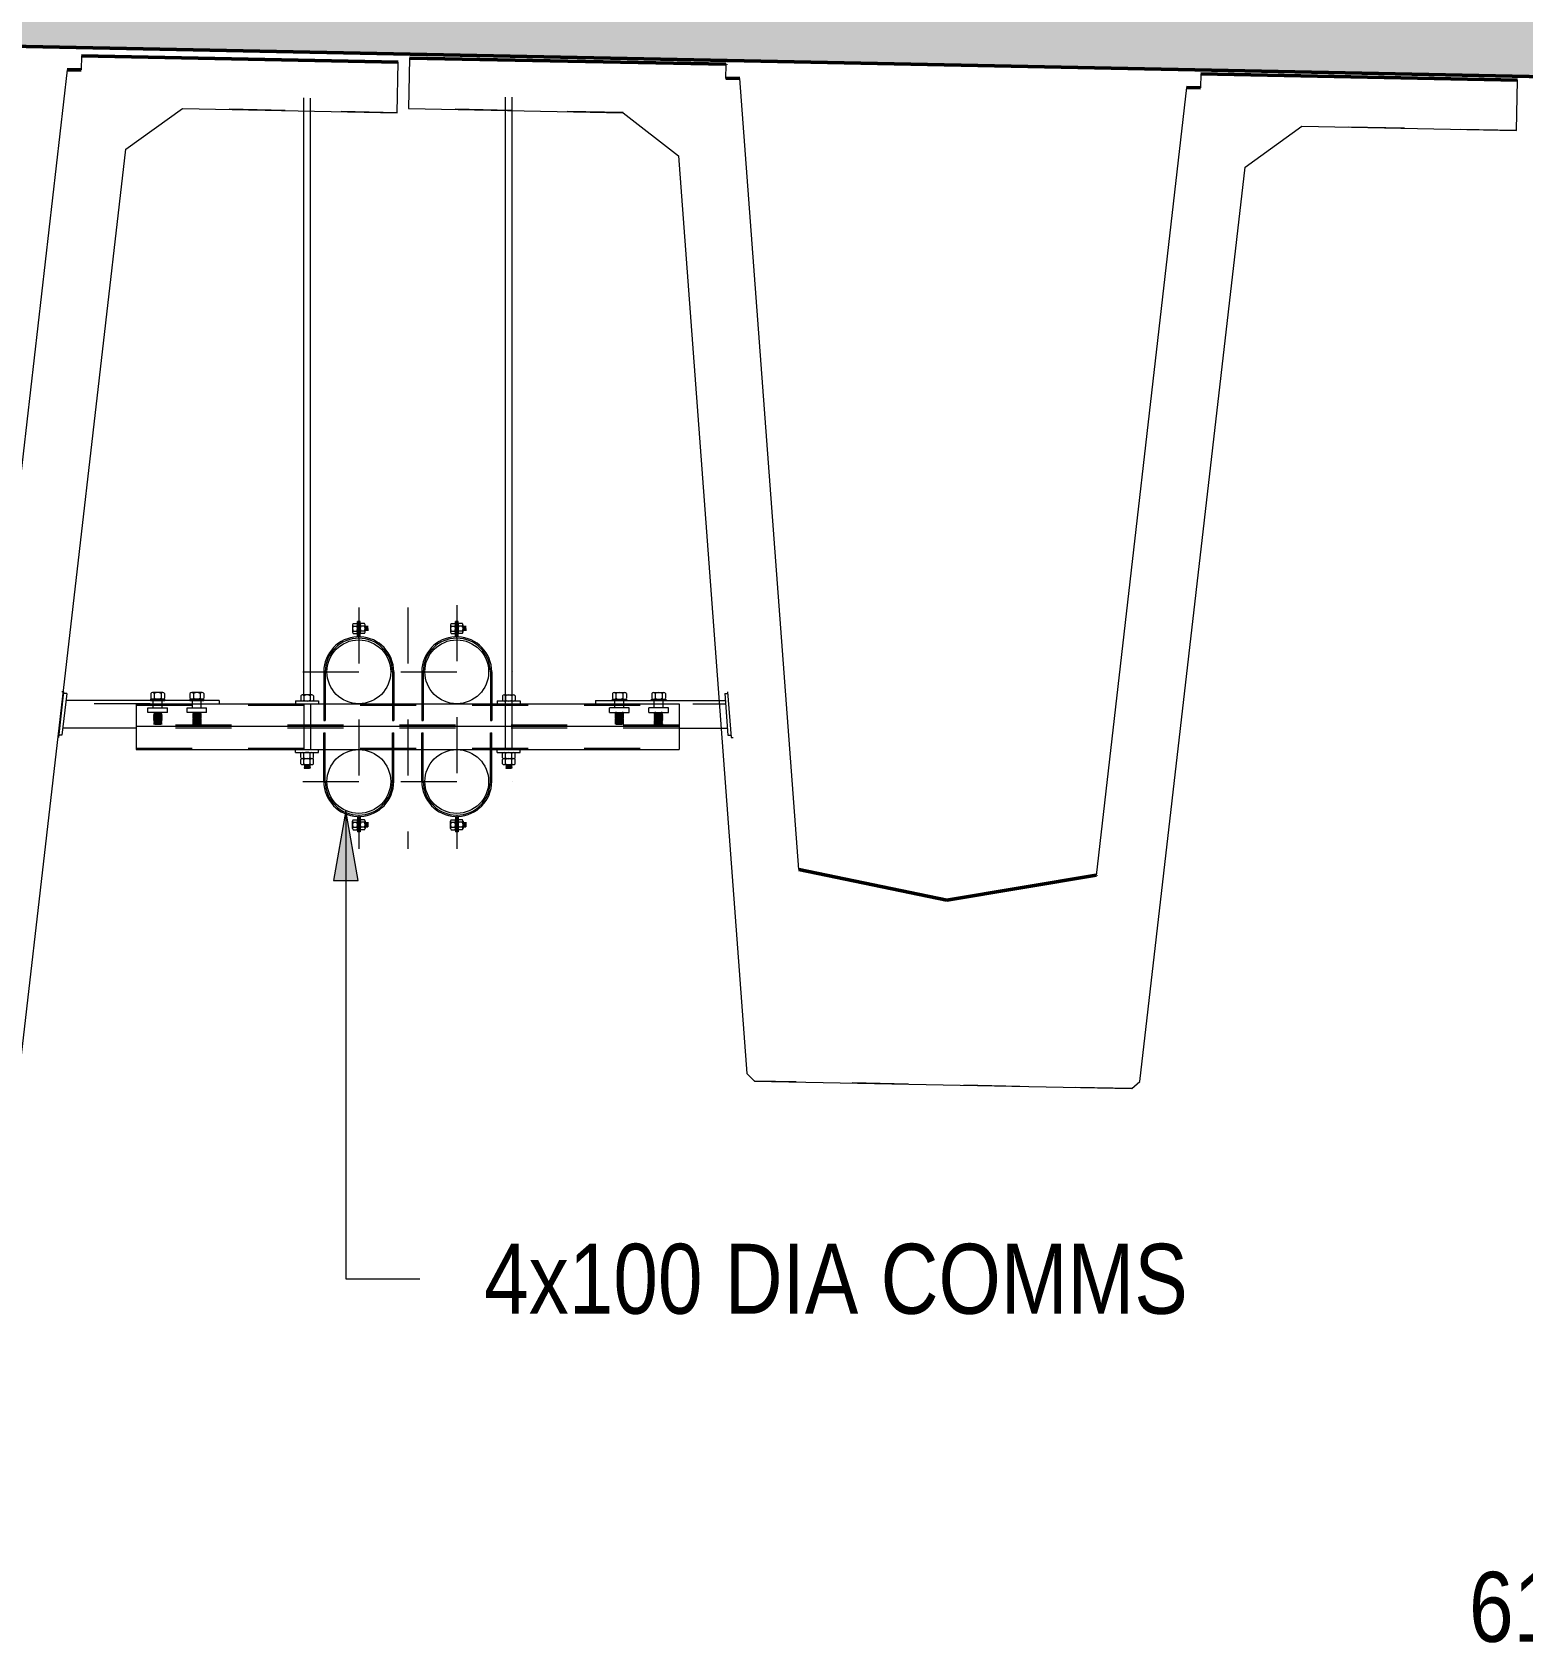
# Model space of a CAD drawing. Header units: metres. Extents: x -1215.1 to -1160.7, y 0 to 26.6.
# Drawn here: x -1195.182 to -1192.519, y 18.951 to 21.829 of the extents above; entities that cross this region are included whole.
import ezdxf

# ---------------------------------------------------------------- set-up
doc = ezdxf.new("R2010")
doc.units = ezdxf.units.M
for name, pattern in [('Hidden - Small', [0.002294, 0.0015, -0.0007938]), ('JacobsCenter', [0.015, 0.009, -0.0015, 0.003, -0.0015]), ('JacobsDash', [0.0045, 0.003, -0.0015])]:
    doc.linetypes.add(name, pattern=pattern)
for name, color, linetype, lineweight in [('A-DETL', 7, 'Continuous', 13), ('A-FLOR', 7, 'Continuous', 50), ('A-FLOR-PATT', 7, 'Continuous', 50), ('G-ANNO-TEXT', 7, 'Continuous', 9), ('S-BEAM', 7, 'Continuous', 50), ('S-BEAM-HDLN', 7, 'JacobsDash', 18)]:
    doc.layers.add(name, color=color, linetype=linetype, lineweight=lineweight)
doc.styles.add('Arial Narrow', font='ARIALN.TTF', dxfattribs={"height": 0.125})

# ---------------------------------------------------------------- blocks, each defined once
blk = doc.blocks.new('06_SFR_GCT_Girder_SuperT_BR08Edge_CS - Super T - 1815-6269797-DRG-2873122 - SECTION 1')
at = {"layer": 'S-BEAM', "lineweight": 18}
for p, q in [((-1196.508, 21.8147), (-1196.5098, 21.7247)), ((-1195.9422, 21.8033), (-1196.508, 21.8147)), ((-1195.9427, 21.7783), (-1195.9422, 21.8033)), ((-1195.0941, 21.7864), (-1195.0946, 21.7614)), ((-1194.5284, 21.7751), (-1195.0941, 21.7864)), ((-1195.9177, 21.7778), (-1195.9427, 21.7783)), ((-1195.8123, 20.3651), (-1195.9177, 21.7778)), ((-1195.1196, 21.7619), (-1195.2814, 20.3545)), ((-1195.0946, 21.7614), (-1195.1196, 21.7619)), ((-1194.5302, 21.6851), (-1194.5284, 21.7751)), ((-1196.5098, 21.7247), (-1196.1263, 21.717)), ((-1196.1263, 21.717), (-1196.0278, 21.64)), ((-1195.0152, 21.6198), (-1194.9137, 21.6927)), ((-1194.9137, 21.6927), (-1194.5302, 21.6851)), ((-1196.0278, 21.64), (-1195.9055, 20.0002)), ((-1195.203, 19.9861), (-1195.0152, 21.6198)), ((-1195.5479, 20.3101), (-1195.8123, 20.3651)), ((-1195.2814, 20.3545), (-1195.5479, 20.3101)), ((-1195.9055, 20.0002), (-1195.8915, 19.9869)), ((-1195.8915, 19.9869), (-1195.2175, 19.9734)), ((-1195.2175, 19.9734), (-1195.203, 19.9861))]:
    blk.add_line(p, q, dxfattribs=at)
at = {"layer": 'S-BEAM'}
for p, q in [((-1196.508, 21.8147), (-1195.9422, 21.8034)), ((-1196.508, 21.8147), (-1196.508, 21.8147)), ((-1195.9422, 21.8033), (-1195.9422, 21.8034)), ((-1195.0941, 21.7864), (-1194.5284, 21.7751)), ((-1195.0941, 21.7864), (-1195.0941, 21.7864)), ((-1195.9427, 21.7784), (-1195.9177, 21.7779)), ((-1195.9177, 21.7779), (-1195.9177, 21.7778)), ((-1195.1196, 21.7619), (-1195.0946, 21.7614)), ((-1195.1196, 21.7619), (-1195.1196, 21.7619)), ((-1194.5284, 21.7751), (-1194.5284, 21.7751)), ((-1195.8123, 20.3651), (-1195.5479, 20.3102)), ((-1195.5479, 20.3102), (-1195.2814, 20.3545)), ((-1195.2814, 20.3545), (-1195.2814, 20.3545)), ((-1195.5479, 20.3102), (-1195.5479, 20.3101))]:
    blk.add_line(p, q, dxfattribs=at)
at = {"layer": 'S-BEAM-HDLN'}
for p, q in [((-1196.1265, 21.7171), (-1196.5098, 21.7247)), ((-1194.5302, 21.6851), (-1194.9135, 21.6928)), ((-1195.5479, 20.3102), (-1195.5479, 20.3101)), ((-1195.2175, 19.9735), (-1195.8914, 19.987))]:
    blk.add_line(p, q, dxfattribs=at)

msp = doc.modelspace()

# ---------------------------------------------------------------- hatches: boundary and pattern name
at = {"layer": 'A-FLOR-PATT', "true_color": 0xc0c0c0}
msp.add_hatch(color=9, dxfattribs=at).paths.add_polyline_path([(-1212.52, 21.4972), (-1210.711, 21.5315), (-1201.9529, 21.7107), (-1196.267, 21.825), (-1184.2354, 21.585), (-1182.52, 21.551), (-1182.52, 21.751), (-1184.7952, 21.7957), (-1184.8052, 21.796), (-1190.8794, 21.9172), (-1196.267, 22.025), (-1204.1676, 21.8656), (-1210.8116, 21.7296), (-1212.52, 21.6972)])
at = {"layer": 'G-ANNO-TEXT'}
msp.add_hatch(color=256, dxfattribs=at).paths.add_polyline_path([(-1194.6221, 20.4382), (-1194.6442, 20.3132), (-1194.6001, 20.3132)])

# ---------------------------------------------------------------- linework, layer by layer
at = {"layer": 'A-DETL', "lineweight": 18}
for p, q in [((-1194.6972, 20.645), (-1194.6972, 21.7115)), ((-1194.6852, 20.645), (-1194.6852, 21.7113)), ((-1194.3369, 20.5472), (-1194.3369, 21.7131)), ((-1194.3249, 20.5472), (-1194.3249, 21.7129)), ((-1194.6971, 20.6292), (-1194.6971, 20.5472)), ((-1194.6851, 20.6292), (-1194.6851, 20.5472))]:
    msp.add_line(p, q, dxfattribs=at)
at = {"layer": 'A-DETL', "linetype": 'JacobsCenter', "lineweight": 9}
for p, q in [((-1194.4237, 20.8052), (-1194.4237, 20.3702)), ((-1194.5987, 20.8008), (-1194.5987, 20.3702)), ((-1194.5112, 20.8008), (-1194.5112, 20.3702)), ((-1194.6986, 20.6862), (-1194.4987, 20.6862)), ((-1194.5237, 20.6862), (-1194.3237, 20.6862)), ((-1194.6827, 20.645), (-1194.6997, 20.645)), ((-1194.6987, 20.4902), (-1194.4987, 20.4902)), ((-1194.5237, 20.4902), (-1194.3237, 20.4902))]:
    msp.add_line(p, q, dxfattribs=at)
at = {"layer": 'A-DETL', "lineweight": 9}
for p, q in [((-1194.5962, 20.776), (-1194.6012, 20.776)), ((-1194.6012, 20.7486), (-1194.6012, 20.776)), ((-1194.5987, 20.7462), (-1194.5987, 20.776)), ((-1194.5962, 20.7486), (-1194.5962, 20.776)), ((-1194.4212, 20.776), (-1194.4262, 20.776)), ((-1194.4262, 20.7486), (-1194.4262, 20.776)), ((-1194.4237, 20.7462), (-1194.4237, 20.776)), ((-1194.4212, 20.7486), (-1194.4212, 20.776)), ((-1194.6098, 20.7702), (-1194.6098, 20.7635)), ((-1194.6098, 20.7702), (-1194.6098, 20.7635)), ((-1194.6098, 20.7635), (-1194.6098, 20.7568)), ((-1194.6098, 20.7635), (-1194.6098, 20.7568)), ((-1194.6086, 20.7725), (-1194.6024, 20.7725)), ((-1194.6086, 20.768), (-1194.6024, 20.768)), ((-1194.6086, 20.759), (-1194.6024, 20.759)), ((-1194.6086, 20.7545), (-1194.6024, 20.7545)), ((-1194.6012, 20.7702), (-1194.6012, 20.7635)), ((-1194.6012, 20.7635), (-1194.6012, 20.7568)), ((-1194.5887, 20.7725), (-1194.595, 20.7725)), ((-1194.5887, 20.768), (-1194.595, 20.768)), ((-1194.5887, 20.759), (-1194.595, 20.759)), ((-1194.5887, 20.7545), (-1194.595, 20.7545)), ((-1194.5875, 20.7635), (-1194.5875, 20.7702)), ((-1194.5869, 20.7591), (-1194.5875, 20.7681)), ((-1194.5875, 20.7568), (-1194.5875, 20.7635)), ((-1194.5864, 20.7602), (-1194.5869, 20.7671)), ((-1194.5858, 20.7591), (-1194.5864, 20.7681)), ((-1194.5853, 20.7602), (-1194.5858, 20.7671)), ((-1194.5847, 20.7591), (-1194.5853, 20.7681)), ((-1194.5841, 20.7602), (-1194.5847, 20.7671)), ((-1194.5836, 20.7591), (-1194.5841, 20.7681)), ((-1194.583, 20.7602), (-1194.5836, 20.7671)), ((-1194.583, 20.7681), (-1194.5824, 20.7591)), ((-1194.5824, 20.7591), (-1194.5824, 20.7671)), ((-1194.4348, 20.7702), (-1194.4348, 20.7635)), ((-1194.4348, 20.7702), (-1194.4348, 20.7635)), ((-1194.4348, 20.7635), (-1194.4348, 20.7568)), ((-1194.4348, 20.7635), (-1194.4348, 20.7568)), ((-1194.4336, 20.7725), (-1194.4274, 20.7725)), ((-1194.4336, 20.768), (-1194.4274, 20.768)), ((-1194.4336, 20.759), (-1194.4274, 20.759)), ((-1194.4336, 20.7545), (-1194.4274, 20.7545)), ((-1194.4262, 20.7702), (-1194.4262, 20.7635)), ((-1194.4262, 20.7635), (-1194.4262, 20.7568)), ((-1194.4137, 20.7725), (-1194.42, 20.7725)), ((-1194.4137, 20.768), (-1194.42, 20.768)), ((-1194.4137, 20.759), (-1194.42, 20.759)), ((-1194.4137, 20.7545), (-1194.42, 20.7545)), ((-1194.4125, 20.7635), (-1194.4125, 20.7702)), ((-1194.4119, 20.7591), (-1194.4125, 20.7681)), ((-1194.4125, 20.7568), (-1194.4125, 20.7635)), ((-1194.4114, 20.7602), (-1194.4119, 20.7671)), ((-1194.4108, 20.7591), (-1194.4114, 20.7681)), ((-1194.4103, 20.7602), (-1194.4108, 20.7671)), ((-1194.4097, 20.7591), (-1194.4103, 20.7681)), ((-1194.4091, 20.7602), (-1194.4097, 20.7671)), ((-1194.4086, 20.7591), (-1194.4091, 20.7681)), ((-1194.408, 20.7602), (-1194.4086, 20.7671)), ((-1194.408, 20.7681), (-1194.4074, 20.7591)), ((-1194.4074, 20.7591), (-1194.4074, 20.7671)), ((-1194.6612, 20.6862), (-1194.6612, 20.5992)), ((-1194.6587, 20.6862), (-1194.6587, 20.5992)), ((-1194.5387, 20.6862), (-1194.5387, 20.5992)), ((-1194.5362, 20.6862), (-1194.5362, 20.5992)), ((-1194.4862, 20.6862), (-1194.4862, 20.5992)), ((-1194.4837, 20.6862), (-1194.4837, 20.5992)), ((-1194.3637, 20.6862), (-1194.3637, 20.5992)), ((-1194.3612, 20.6862), (-1194.3612, 20.5992)), ((-1194.9454, 20.6372), (-1194.9707, 20.6372)), ((-1194.9707, 20.6372), (-1194.9707, 20.6352)), ((-1194.9707, 20.6352), (-1194.9454, 20.6352)), ((-1194.9704, 20.6474), (-1194.9704, 20.6388)), ((-1194.9581, 20.6491), (-1194.9673, 20.6491)), ((-1194.9581, 20.6491), (-1194.9673, 20.6491)), ((-1194.9581, 20.6372), (-1194.9673, 20.6372)), ((-1194.9642, 20.6474), (-1194.9642, 20.6388)), ((-1194.9488, 20.6491), (-1194.9581, 20.6491)), ((-1194.9488, 20.6491), (-1194.9581, 20.6491)), ((-1194.9488, 20.6372), (-1194.9581, 20.6372)), ((-1194.9519, 20.6474), (-1194.9519, 20.6388)), ((-1194.9457, 20.6474), (-1194.9457, 20.6388)), ((-1194.9454, 20.6352), (-1194.9454, 20.6372)), ((-1194.8754, 20.6372), (-1194.9007, 20.6372)), ((-1194.9007, 20.6372), (-1194.9007, 20.6352)), ((-1194.9007, 20.6352), (-1194.8754, 20.6352)), ((-1194.9004, 20.6474), (-1194.9004, 20.6388)), ((-1194.8881, 20.6491), (-1194.8973, 20.6491)), ((-1194.8881, 20.6491), (-1194.8973, 20.6491)), ((-1194.8881, 20.6372), (-1194.8973, 20.6372)), ((-1194.8942, 20.6474), (-1194.8942, 20.6388)), ((-1194.8788, 20.6491), (-1194.8881, 20.6491)), ((-1194.8788, 20.6491), (-1194.8881, 20.6491)), ((-1194.8788, 20.6372), (-1194.8881, 20.6372)), ((-1194.8819, 20.6474), (-1194.8819, 20.6388)), ((-1194.8757, 20.6474), (-1194.8757, 20.6388)), ((-1194.8754, 20.6352), (-1194.8754, 20.6372)), ((-1194.7116, 20.6342), (-1194.6706, 20.6342)), ((-1194.7116, 20.6342), (-1194.7116, 20.6292)), ((-1194.7023, 20.6434), (-1194.7023, 20.6357)), ((-1194.6995, 20.6342), (-1194.6911, 20.6342)), ((-1194.6967, 20.6434), (-1194.6967, 20.6357)), ((-1194.6911, 20.6342), (-1194.6826, 20.6342)), ((-1194.6855, 20.6434), (-1194.6855, 20.6357)), ((-1194.6798, 20.6434), (-1194.6798, 20.6357)), ((-1194.6706, 20.6342), (-1194.6706, 20.6292)), ((-1194.3513, 20.6341), (-1194.3103, 20.6341)), ((-1194.3513, 20.6341), (-1194.3513, 20.6292)), ((-1194.342, 20.6433), (-1194.342, 20.6356)), ((-1194.3392, 20.6449), (-1194.3308, 20.6449)), ((-1194.3392, 20.6449), (-1194.3308, 20.6449)), ((-1194.3392, 20.6341), (-1194.3308, 20.6341)), ((-1194.3364, 20.6433), (-1194.3364, 20.6356)), ((-1194.3308, 20.6449), (-1194.3223, 20.6449)), ((-1194.3308, 20.6449), (-1194.3223, 20.6449)), ((-1194.3308, 20.6341), (-1194.3223, 20.6341)), ((-1194.3251, 20.6433), (-1194.3251, 20.6356)), ((-1194.3195, 20.6433), (-1194.3195, 20.6356)), ((-1194.3103, 20.6341), (-1194.3103, 20.6292)), ((-1194.1457, 20.6372), (-1194.1204, 20.6372)), ((-1194.1457, 20.6352), (-1194.1457, 20.6372)), ((-1194.1204, 20.6352), (-1194.1457, 20.6352)), ((-1194.1454, 20.6474), (-1194.1454, 20.6388)), ((-1194.1423, 20.6491), (-1194.1331, 20.6491)), ((-1194.1423, 20.6491), (-1194.1331, 20.6491)), ((-1194.1423, 20.6372), (-1194.1331, 20.6372)), ((-1194.1392, 20.6474), (-1194.1392, 20.6388)), ((-1194.1331, 20.6491), (-1194.1238, 20.6491)), ((-1194.1331, 20.6491), (-1194.1238, 20.6491)), ((-1194.1331, 20.6372), (-1194.1238, 20.6372)), ((-1194.1269, 20.6474), (-1194.1269, 20.6388)), ((-1194.1207, 20.6474), (-1194.1207, 20.6388)), ((-1194.1204, 20.6372), (-1194.1204, 20.6352)), ((-1194.0757, 20.6372), (-1194.0504, 20.6372)), ((-1194.0757, 20.6352), (-1194.0757, 20.6372)), ((-1194.0504, 20.6352), (-1194.0757, 20.6352)), ((-1194.0754, 20.6474), (-1194.0754, 20.6388)), ((-1194.0723, 20.6491), (-1194.0631, 20.6491)), ((-1194.0723, 20.6491), (-1194.0631, 20.6491)), ((-1194.0723, 20.6372), (-1194.0631, 20.6372)), ((-1194.0692, 20.6474), (-1194.0692, 20.6388)), ((-1194.0631, 20.6491), (-1194.0538, 20.6491)), ((-1194.0631, 20.6491), (-1194.0538, 20.6491)), ((-1194.0631, 20.6372), (-1194.0538, 20.6372)), ((-1194.0569, 20.6474), (-1194.0569, 20.6388)), ((-1194.0507, 20.6474), (-1194.0507, 20.6388)), ((-1194.0504, 20.6372), (-1194.0504, 20.6352)), ((-1194.0262, 20.5882), (-1194.9962, 20.5882)), ((-1194.6612, 20.5992), (-1194.6587, 20.5992)), ((-1194.6612, 20.5772), (-1194.6587, 20.5772)), ((-1194.6612, 20.4902), (-1194.6612, 20.5772)), ((-1194.6587, 20.4902), (-1194.6587, 20.5772)), ((-1194.5387, 20.5992), (-1194.5362, 20.5992)), ((-1194.5387, 20.4902), (-1194.5387, 20.5772)), ((-1194.5387, 20.5772), (-1194.5362, 20.5772)), ((-1194.5362, 20.4902), (-1194.5362, 20.5772)), ((-1194.4862, 20.5992), (-1194.4837, 20.5992)), ((-1194.4862, 20.5772), (-1194.4837, 20.5772)), ((-1194.4862, 20.4902), (-1194.4862, 20.5772)), ((-1194.4837, 20.4902), (-1194.4837, 20.5772)), ((-1194.3637, 20.5992), (-1194.3612, 20.5992)), ((-1194.3637, 20.4902), (-1194.3637, 20.5772)), ((-1194.3637, 20.5772), (-1194.3612, 20.5772)), ((-1194.3612, 20.4902), (-1194.3612, 20.5772)), ((-1194.7116, 20.5422), (-1194.7116, 20.5472)), ((-1194.6706, 20.5422), (-1194.6706, 20.5472)), ((-1194.3513, 20.5421), (-1194.3513, 20.5472)), ((-1194.3103, 20.5421), (-1194.3103, 20.5472)), ((-1194.7116, 20.5422), (-1194.6706, 20.5422)), ((-1194.7023, 20.5328), (-1194.7023, 20.5405)), ((-1194.7023, 20.522), (-1194.7023, 20.5297)), ((-1194.6995, 20.542), (-1194.6911, 20.542)), ((-1194.6995, 20.5312), (-1194.6911, 20.5312)), ((-1194.6995, 20.5312), (-1194.6911, 20.5312)), ((-1194.6995, 20.5204), (-1194.6911, 20.5204)), ((-1194.6967, 20.5328), (-1194.6967, 20.5405)), ((-1194.6967, 20.522), (-1194.6967, 20.5297)), ((-1194.6952, 20.5204), (-1194.6965, 20.5197)), ((-1194.6965, 20.5197), (-1194.6853, 20.5204)), ((-1194.6965, 20.5197), (-1194.6952, 20.519)), ((-1194.6952, 20.519), (-1194.6965, 20.5183)), ((-1194.6965, 20.5183), (-1194.6853, 20.519)), ((-1194.6965, 20.5183), (-1194.6952, 20.5176)), ((-1194.6952, 20.5176), (-1194.6965, 20.5169)), ((-1194.6965, 20.5169), (-1194.6853, 20.5176)), ((-1194.6965, 20.5169), (-1194.6952, 20.5162)), ((-1194.6952, 20.5162), (-1194.6965, 20.5155)), ((-1194.6965, 20.5155), (-1194.6853, 20.5162)), ((-1194.6952, 20.519), (-1194.6865, 20.5197)), ((-1194.6952, 20.5176), (-1194.6865, 20.5183)), ((-1194.6952, 20.5162), (-1194.6865, 20.5169)), ((-1194.6911, 20.542), (-1194.6826, 20.542)), ((-1194.6911, 20.5312), (-1194.6826, 20.5312)), ((-1194.6911, 20.5312), (-1194.6826, 20.5312)), ((-1194.6911, 20.5204), (-1194.6826, 20.5204)), ((-1194.6865, 20.5197), (-1194.6853, 20.5204)), ((-1194.6865, 20.5197), (-1194.6853, 20.5204)), ((-1194.6853, 20.519), (-1194.6865, 20.5197)), ((-1194.6853, 20.519), (-1194.6865, 20.5197)), ((-1194.6865, 20.5183), (-1194.6853, 20.519)), ((-1194.6853, 20.5176), (-1194.6865, 20.5183)), ((-1194.6865, 20.5169), (-1194.6853, 20.5176)), ((-1194.6853, 20.5162), (-1194.6865, 20.5169)), ((-1194.6865, 20.5155), (-1194.6853, 20.5162)), ((-1194.6855, 20.5328), (-1194.6855, 20.5405)), ((-1194.6855, 20.522), (-1194.6855, 20.5297)), ((-1194.6798, 20.5328), (-1194.6798, 20.5405)), ((-1194.6798, 20.522), (-1194.6798, 20.5297)), ((-1194.3513, 20.5421), (-1194.3103, 20.5421)), ((-1194.342, 20.5326), (-1194.342, 20.5404)), ((-1194.342, 20.5218), (-1194.342, 20.5296)), ((-1194.3392, 20.5419), (-1194.3308, 20.5419)), ((-1194.3392, 20.5311), (-1194.3308, 20.5311)), ((-1194.3392, 20.5311), (-1194.3308, 20.5311)), ((-1194.3392, 20.5203), (-1194.3308, 20.5203)), ((-1194.3364, 20.5326), (-1194.3364, 20.5404)), ((-1194.3364, 20.5218), (-1194.3364, 20.5296)), ((-1194.3349, 20.5203), (-1194.3362, 20.5196)), ((-1194.3362, 20.5196), (-1194.3249, 20.5203)), ((-1194.3362, 20.5196), (-1194.3349, 20.5189)), ((-1194.3349, 20.5189), (-1194.3362, 20.5182)), ((-1194.3362, 20.5182), (-1194.3249, 20.5189)), ((-1194.3362, 20.5182), (-1194.3349, 20.5175)), ((-1194.3349, 20.5175), (-1194.3362, 20.5168)), ((-1194.3362, 20.5168), (-1194.3249, 20.5175)), ((-1194.3362, 20.5168), (-1194.3349, 20.5161)), ((-1194.3349, 20.5161), (-1194.3362, 20.5154)), ((-1194.3362, 20.5154), (-1194.3249, 20.5161)), ((-1194.3349, 20.5189), (-1194.3262, 20.5196)), ((-1194.3349, 20.5175), (-1194.3262, 20.5182)), ((-1194.3349, 20.5161), (-1194.3262, 20.5168)), ((-1194.3308, 20.5419), (-1194.3223, 20.5419)), ((-1194.3308, 20.5311), (-1194.3223, 20.5311)), ((-1194.3308, 20.5311), (-1194.3223, 20.5311)), ((-1194.3308, 20.5203), (-1194.3223, 20.5203)), ((-1194.3262, 20.5196), (-1194.3249, 20.5203)), ((-1194.3262, 20.5196), (-1194.3249, 20.5203)), ((-1194.3249, 20.5189), (-1194.3262, 20.5196)), ((-1194.3249, 20.5189), (-1194.3262, 20.5196)), ((-1194.3262, 20.5182), (-1194.3249, 20.5189)), ((-1194.3249, 20.5175), (-1194.3262, 20.5182)), ((-1194.3262, 20.5168), (-1194.3249, 20.5175)), ((-1194.3249, 20.5161), (-1194.3262, 20.5168)), ((-1194.3262, 20.5154), (-1194.3249, 20.5161)), ((-1194.3251, 20.5326), (-1194.3251, 20.5404)), ((-1194.3251, 20.5218), (-1194.3251, 20.5296)), ((-1194.3195, 20.5326), (-1194.3195, 20.5404)), ((-1194.3195, 20.5218), (-1194.3195, 20.5296)), ((-1194.6965, 20.5155), (-1194.6952, 20.5148)), ((-1194.6853, 20.5148), (-1194.6965, 20.5141)), ((-1194.6965, 20.5141), (-1194.6952, 20.5148)), ((-1194.6965, 20.5141), (-1194.6865, 20.5141)), ((-1194.6952, 20.5148), (-1194.6865, 20.5155)), ((-1194.6865, 20.5155), (-1194.6853, 20.5148)), ((-1194.6865, 20.5141), (-1194.6853, 20.5148)), ((-1194.3362, 20.5154), (-1194.3349, 20.5147)), ((-1194.3249, 20.5147), (-1194.3362, 20.514)), ((-1194.3362, 20.514), (-1194.3349, 20.5147)), ((-1194.3362, 20.514), (-1194.3262, 20.514)), ((-1194.3349, 20.5147), (-1194.3262, 20.5154)), ((-1194.3262, 20.5154), (-1194.3249, 20.5147)), ((-1194.3262, 20.514), (-1194.3249, 20.5147)), ((-1194.5987, 20.4302), (-1194.5987, 20.4004)), ((-1194.4237, 20.4302), (-1194.4237, 20.4004)), ((-1194.6098, 20.4129), (-1194.6098, 20.4196)), ((-1194.6098, 20.4129), (-1194.6098, 20.4196)), ((-1194.6098, 20.4062), (-1194.6098, 20.4129)), ((-1194.6098, 20.4062), (-1194.6098, 20.4129)), ((-1194.6086, 20.4218), (-1194.6024, 20.4218)), ((-1194.6086, 20.4174), (-1194.6024, 20.4174)), ((-1194.6086, 20.4084), (-1194.6024, 20.4084)), ((-1194.6086, 20.4039), (-1194.6024, 20.4039)), ((-1194.6012, 20.4277), (-1194.6012, 20.4004)), ((-1194.6012, 20.4129), (-1194.6012, 20.4196)), ((-1194.6012, 20.4062), (-1194.6012, 20.4129)), ((-1194.5962, 20.4277), (-1194.5962, 20.4004)), ((-1194.5887, 20.4218), (-1194.595, 20.4218)), ((-1194.5887, 20.4174), (-1194.595, 20.4174)), ((-1194.5887, 20.4084), (-1194.595, 20.4084)), ((-1194.5887, 20.4039), (-1194.595, 20.4039)), ((-1194.5875, 20.4196), (-1194.5875, 20.4129)), ((-1194.5869, 20.4173), (-1194.5875, 20.4083)), ((-1194.5875, 20.4129), (-1194.5875, 20.4062)), ((-1194.5864, 20.4162), (-1194.5869, 20.4093)), ((-1194.5858, 20.4173), (-1194.5864, 20.4083)), ((-1194.5853, 20.4162), (-1194.5858, 20.4093)), ((-1194.5847, 20.4173), (-1194.5853, 20.4083)), ((-1194.5841, 20.4162), (-1194.5847, 20.4093)), ((-1194.5836, 20.4173), (-1194.5841, 20.4083)), ((-1194.583, 20.4162), (-1194.5836, 20.4093)), ((-1194.583, 20.4083), (-1194.5824, 20.4173)), ((-1194.5824, 20.4173), (-1194.5824, 20.4093)), ((-1194.4348, 20.4129), (-1194.4348, 20.4196)), ((-1194.4348, 20.4129), (-1194.4348, 20.4196)), ((-1194.4348, 20.4062), (-1194.4348, 20.4129)), ((-1194.4348, 20.4062), (-1194.4348, 20.4129)), ((-1194.4336, 20.4218), (-1194.4274, 20.4218)), ((-1194.4336, 20.4174), (-1194.4274, 20.4174)), ((-1194.4336, 20.4084), (-1194.4274, 20.4084)), ((-1194.4336, 20.4039), (-1194.4274, 20.4039)), ((-1194.4262, 20.4277), (-1194.4262, 20.4004)), ((-1194.4262, 20.4129), (-1194.4262, 20.4196)), ((-1194.4262, 20.4062), (-1194.4262, 20.4129)), ((-1194.4212, 20.4277), (-1194.4212, 20.4004)), ((-1194.4137, 20.4218), (-1194.42, 20.4218)), ((-1194.4137, 20.4174), (-1194.42, 20.4174)), ((-1194.4137, 20.4084), (-1194.42, 20.4084)), ((-1194.4137, 20.4039), (-1194.42, 20.4039)), ((-1194.4125, 20.4196), (-1194.4125, 20.4129)), ((-1194.4119, 20.4173), (-1194.4125, 20.4083)), ((-1194.4125, 20.4129), (-1194.4125, 20.4062)), ((-1194.4114, 20.4162), (-1194.4119, 20.4093)), ((-1194.4108, 20.4173), (-1194.4114, 20.4083)), ((-1194.4103, 20.4162), (-1194.4108, 20.4093)), ((-1194.4097, 20.4173), (-1194.4103, 20.4083)), ((-1194.4091, 20.4162), (-1194.4097, 20.4093)), ((-1194.4086, 20.4173), (-1194.4091, 20.4083)), ((-1194.408, 20.4162), (-1194.4086, 20.4093)), ((-1194.408, 20.4083), (-1194.4074, 20.4173)), ((-1194.4074, 20.4173), (-1194.4074, 20.4093)), ((-1194.5962, 20.4004), (-1194.6012, 20.4004)), ((-1194.4212, 20.4004), (-1194.4262, 20.4004))]:
    msp.add_line(p, q, dxfattribs=at)
at = {"layer": 'A-DETL'}
for p, q in [((-1195.1261, 20.6503), (-1195.1354, 20.5691)), ((-1195.1261, 20.6503), (-1195.1294, 20.6503)), ((-1195.1204, 20.6477), (-1195.129, 20.5727)), ((-1195.1204, 20.6477), (-1195.1261, 20.6477)), ((-1194.8481, 20.6352), (-1195.1218, 20.6352)), ((-1194.8481, 20.6352), (-1194.8481, 20.6292)), ((-1194.1756, 20.6352), (-1193.9439, 20.6352)), ((-1194.1756, 20.6352), (-1194.1756, 20.6292)), ((-1193.9449, 20.6477), (-1193.9392, 20.5727)), ((-1193.9449, 20.6477), (-1193.9396, 20.6477)), ((-1193.9398, 20.6504), (-1193.9337, 20.5691)), ((-1194.9962, 20.6292), (-1194.0262, 20.6292)), ((-1194.9962, 20.6292), (-1194.9962, 20.5472)), ((-1194.0262, 20.6292), (-1194.0262, 20.5472)), ((-1194.9962, 20.5857), (-1195.1275, 20.5857)), ((-1194.0262, 20.5857), (-1193.9402, 20.5857)), ((-1195.129, 20.5727), (-1195.135, 20.5727)), ((-1194.9962, 20.5472), (-1194.0262, 20.5472)), ((-1193.9392, 20.5727), (-1193.9339, 20.5727)), ((-1193.9337, 20.5691), (-1193.9297, 20.5691))]:
    msp.add_line(p, q, dxfattribs=at)
at = {"layer": 'A-DETL', "linetype": 'Hidden - Small', "lineweight": 9}
for p, q in [((-1194.9661, 20.6217), (-1194.9661, 20.6352)), ((-1194.9501, 20.6217), (-1194.9501, 20.6352)), ((-1194.8961, 20.6217), (-1194.8961, 20.6352)), ((-1194.8801, 20.6217), (-1194.8801, 20.6352)), ((-1194.1411, 20.6217), (-1194.1411, 20.6352)), ((-1194.1251, 20.6217), (-1194.1251, 20.6352)), ((-1194.0711, 20.6217), (-1194.0711, 20.6352)), ((-1194.0551, 20.6217), (-1194.0551, 20.6352)), ((-1194.9756, 20.6217), (-1194.9406, 20.6217)), ((-1194.9756, 20.6137), (-1194.9756, 20.6217)), ((-1194.9406, 20.6137), (-1194.9756, 20.6137)), ((-1194.9406, 20.6137), (-1194.9406, 20.6217)), ((-1194.9056, 20.6217), (-1194.8706, 20.6217)), ((-1194.9056, 20.6137), (-1194.9056, 20.6217)), ((-1194.8706, 20.6137), (-1194.9056, 20.6137)), ((-1194.8706, 20.6137), (-1194.8706, 20.6217)), ((-1194.1156, 20.6217), (-1194.1506, 20.6217)), ((-1194.1506, 20.6137), (-1194.1506, 20.6217)), ((-1194.1506, 20.6137), (-1194.1156, 20.6137)), ((-1194.1156, 20.6137), (-1194.1156, 20.6217)), ((-1194.0456, 20.6217), (-1194.0806, 20.6217)), ((-1194.0806, 20.6137), (-1194.0806, 20.6217)), ((-1194.0806, 20.6137), (-1194.0456, 20.6137)), ((-1194.0456, 20.6137), (-1194.0456, 20.6217))]:
    msp.add_line(p, q, dxfattribs=at)
at = {"layer": 'A-DETL', "linetype": 'JacobsDash'}
for p, q in [((-1194.9717, 20.6292), (-1195.1225, 20.6292)), ((-1194.0017, 20.6292), (-1193.9435, 20.6292))]:
    msp.add_line(p, q, dxfattribs=at)
at = {"layer": 'A-DETL', "linetype": 'JacobsDash', "lineweight": 9}
for p, q in [((-1194.9962, 20.6267), (-1194.0262, 20.6267)), ((-1194.0262, 20.5907), (-1194.9962, 20.5907)), ((-1194.0262, 20.5857), (-1194.9962, 20.5857)), ((-1194.9962, 20.5497), (-1194.0262, 20.5497))]:
    msp.add_line(p, q, dxfattribs=at)
at = {"layer": 'A-DETL', "color": 143, "lineweight": 18, "true_color": 0x78aac8}
for centre in [(-1194.5987, 20.6862), (-1194.4237, 20.6862), (-1194.5987, 20.4902), (-1194.4237, 20.4902)]:
    msp.add_circle(centre, 0.057, dxfattribs=at)
at = {"layer": 'A-DETL', "lineweight": 9}
for centre, radius, start, end in [((-1194.5987, 20.6862), 0.0625, 92.2924, 180), ((-1194.5987, 20.6862), 0.06, 0, 180), ((-1194.6016, 20.7635), 0.00827, 147.2084, 212.7916), ((-1194.6072, 20.7702), 0.00264, 122.1355, 237.8645), ((-1194.6072, 20.7568), 0.00264, 122.1346, 237.8654), ((-1194.6072, 20.7568), 0.00264, 122.1346, 237.8654), ((-1194.6038, 20.7702), 0.00264, 302.1355, 57.8645), ((-1194.6093, 20.7635), 0.00827, 327.2084, 32.7916), ((-1194.6038, 20.7568), 0.00264, 302.1346, 57.8654), ((-1194.6038, 20.7568), 0.00264, 302.1346, 57.8654), ((-1194.588, 20.7635), 0.00827, 147.2084, 212.7916), ((-1194.5936, 20.7702), 0.00264, 122.1346, 237.8654), ((-1194.5936, 20.7702), 0.00264, 122.1346, 237.8654), ((-1194.5936, 20.7568), 0.00264, 122.1355, 237.8645), ((-1194.5987, 20.6862), 0.0625, 0, 87.7076), ((-1194.5902, 20.7702), 0.00264, 302.1346, 57.8654), ((-1194.5902, 20.7702), 0.00264, 302.1346, 57.8654), ((-1194.5957, 20.7635), 0.00827, 327.2084, 32.7916), ((-1194.5902, 20.7568), 0.00264, 302.1355, 57.8645), ((-1194.4237, 20.6862), 0.0625, 92.2924, 180), ((-1194.4237, 20.6862), 0.06, 0, 180), ((-1194.4266, 20.7635), 0.00827, 147.2084, 212.7916), ((-1194.4322, 20.7702), 0.00264, 122.1355, 237.8645), ((-1194.4322, 20.7568), 0.00264, 122.1346, 237.8654), ((-1194.4322, 20.7568), 0.00264, 122.1346, 237.8654), ((-1194.4288, 20.7702), 0.00264, 302.1355, 57.8645), ((-1194.4343, 20.7635), 0.00827, 327.2084, 32.7916), ((-1194.4288, 20.7568), 0.00264, 302.1346, 57.8654), ((-1194.4288, 20.7568), 0.00264, 302.1346, 57.8654), ((-1194.413, 20.7635), 0.00827, 147.2084, 212.7916), ((-1194.4186, 20.7702), 0.00264, 122.1346, 237.8654), ((-1194.4186, 20.7702), 0.00264, 122.1346, 237.8654), ((-1194.4186, 20.7568), 0.00264, 122.1355, 237.8645), ((-1194.4237, 20.6862), 0.0625, 0, 87.7076), ((-1194.4152, 20.7702), 0.00264, 302.1346, 57.8654), ((-1194.4152, 20.7702), 0.00264, 302.1346, 57.8654), ((-1194.4207, 20.7635), 0.00827, 327.2084, 32.7916), ((-1194.4152, 20.7568), 0.00264, 302.1355, 57.8645), ((-1194.9673, 20.6454), 0.00364, 32.1346, 147.8654), ((-1194.9673, 20.6454), 0.00364, 32.1346, 147.8654), ((-1194.9673, 20.6407), 0.00364, 212.1346, 327.8654), ((-1194.9673, 20.6407), 0.00364, 212.1346, 327.8654), ((-1194.9581, 20.6378), 0.0114, 57.2084, 122.7916), ((-1194.9581, 20.6484), 0.0114, 237.2084, 302.7916), ((-1194.9488, 20.6454), 0.00364, 32.1355, 147.8645), ((-1194.9488, 20.6407), 0.00364, 212.1355, 327.8645), ((-1194.8973, 20.6454), 0.00364, 32.1346, 147.8654), ((-1194.8973, 20.6454), 0.00364, 32.1346, 147.8654), ((-1194.8973, 20.6407), 0.00364, 212.1346, 327.8654), ((-1194.8973, 20.6407), 0.00364, 212.1346, 327.8654), ((-1194.8881, 20.6378), 0.0114, 57.2084, 122.7916), ((-1194.8881, 20.6484), 0.0114, 237.2084, 302.7916), ((-1194.8788, 20.6454), 0.00364, 32.1355, 147.8645), ((-1194.8788, 20.6407), 0.00364, 212.1355, 327.8645), ((-1194.6995, 20.6417), 0.00331, 32.1355, 147.8645), ((-1194.6995, 20.6374), 0.00331, 212.1355, 327.8645), ((-1194.6911, 20.6347), 0.0104, 57.2084, 122.7916), ((-1194.6911, 20.6444), 0.0104, 237.2084, 302.7916), ((-1194.6827, 20.6417), 0.00331, 32.1346, 147.8654), ((-1194.6827, 20.6417), 0.00331, 32.1346, 147.8654), ((-1194.6827, 20.6374), 0.00331, 212.1346, 327.8654), ((-1194.6827, 20.6374), 0.00331, 212.1346, 327.8654), ((-1194.3392, 20.6416), 0.00331, 32.1355, 147.8645), ((-1194.3392, 20.6373), 0.00331, 212.1355, 327.8645), ((-1194.3308, 20.6346), 0.0104, 57.2084, 122.7916), ((-1194.3308, 20.6443), 0.0104, 237.2084, 302.7916), ((-1194.3223, 20.6416), 0.00331, 32.1346, 147.8654), ((-1194.3223, 20.6416), 0.00331, 32.1346, 147.8654), ((-1194.3223, 20.6373), 0.00331, 212.1346, 327.8654), ((-1194.3223, 20.6373), 0.00331, 212.1346, 327.8654), ((-1194.1423, 20.6454), 0.00364, 32.1355, 147.8645), ((-1194.1423, 20.6407), 0.00364, 212.1355, 327.8645), ((-1194.1331, 20.6378), 0.0114, 57.2084, 122.7916), ((-1194.1331, 20.6484), 0.0114, 237.2084, 302.7916), ((-1194.1238, 20.6454), 0.00364, 32.1346, 147.8654), ((-1194.1238, 20.6454), 0.00364, 32.1346, 147.8654), ((-1194.1238, 20.6407), 0.00364, 212.1346, 327.8654), ((-1194.1238, 20.6407), 0.00364, 212.1346, 327.8654), ((-1194.0723, 20.6454), 0.00364, 32.1355, 147.8645), ((-1194.0723, 20.6407), 0.00364, 212.1355, 327.8645), ((-1194.0631, 20.6378), 0.0114, 57.2084, 122.7916), ((-1194.0631, 20.6484), 0.0114, 237.2084, 302.7916), ((-1194.0538, 20.6454), 0.00364, 32.1346, 147.8654), ((-1194.0538, 20.6454), 0.00364, 32.1346, 147.8654), ((-1194.0538, 20.6407), 0.00364, 212.1346, 327.8654), ((-1194.0538, 20.6407), 0.00364, 212.1346, 327.8654), ((-1194.6995, 20.5388), 0.00331, 32.1355, 147.8645), ((-1194.6995, 20.5345), 0.00331, 212.1355, 327.8645), ((-1194.6995, 20.528), 0.00331, 32.1355, 147.8645), ((-1194.6995, 20.5237), 0.00331, 212.1355, 327.8645), ((-1194.6911, 20.5318), 0.0104, 57.2084, 122.7916), ((-1194.6911, 20.5415), 0.0104, 237.2084, 302.7916), ((-1194.6911, 20.521), 0.0104, 57.2084, 122.7916), ((-1194.6911, 20.5307), 0.0104, 237.2084, 302.7916), ((-1194.6827, 20.5388), 0.00331, 32.1346, 147.8654), ((-1194.6827, 20.5388), 0.00331, 32.1346, 147.8654), ((-1194.6827, 20.5345), 0.00331, 212.1346, 327.8654), ((-1194.6827, 20.5345), 0.00331, 212.1346, 327.8654), ((-1194.6827, 20.528), 0.00331, 32.1346, 147.8654), ((-1194.6827, 20.528), 0.00331, 32.1346, 147.8654), ((-1194.6827, 20.5237), 0.00331, 212.1346, 327.8654), ((-1194.6827, 20.5237), 0.00331, 212.1346, 327.8654), ((-1194.3392, 20.5387), 0.00331, 32.1355, 147.8645), ((-1194.3392, 20.5344), 0.00331, 212.1355, 327.8645), ((-1194.3392, 20.5279), 0.00331, 32.1355, 147.8645), ((-1194.3392, 20.5236), 0.00331, 212.1355, 327.8645), ((-1194.3308, 20.5317), 0.0104, 57.2084, 122.7916), ((-1194.3308, 20.5414), 0.0104, 237.2084, 302.7916), ((-1194.3308, 20.5209), 0.0104, 57.2084, 122.7916), ((-1194.3308, 20.5305), 0.0104, 237.2084, 302.7916), ((-1194.3223, 20.5387), 0.00331, 32.1346, 147.8654), ((-1194.3223, 20.5387), 0.00331, 32.1346, 147.8654), ((-1194.3223, 20.5344), 0.00331, 212.1346, 327.8654), ((-1194.3223, 20.5344), 0.00331, 212.1346, 327.8654), ((-1194.3223, 20.5279), 0.00331, 32.1346, 147.8654), ((-1194.3223, 20.5279), 0.00331, 32.1346, 147.8654), ((-1194.3223, 20.5236), 0.00331, 212.1346, 327.8654), ((-1194.3223, 20.5236), 0.00331, 212.1346, 327.8654), ((-1194.5987, 20.4902), 0.0625, 180, 267.7076), ((-1194.5987, 20.4902), 0.06, 180, 360), ((-1194.5987, 20.4902), 0.0625, 272.2924, 0), ((-1194.4237, 20.4902), 0.0625, 180, 267.7076), ((-1194.4237, 20.4902), 0.06, 180, 360), ((-1194.4237, 20.4902), 0.0625, 272.2924, 0), ((-1194.6016, 20.4129), 0.00827, 147.2084, 212.7916), ((-1194.6072, 20.4196), 0.00264, 122.1346, 237.8654), ((-1194.6072, 20.4196), 0.00264, 122.1346, 237.8654), ((-1194.6072, 20.4062), 0.00264, 122.1355, 237.8645), ((-1194.6038, 20.4196), 0.00264, 302.1346, 57.8654), ((-1194.6038, 20.4196), 0.00264, 302.1346, 57.8654), ((-1194.6093, 20.4129), 0.00827, 327.2084, 32.7916), ((-1194.6038, 20.4062), 0.00264, 302.1355, 57.8645), ((-1194.588, 20.4129), 0.00827, 147.2084, 212.7916), ((-1194.5936, 20.4196), 0.00264, 122.1355, 237.8645), ((-1194.5936, 20.4062), 0.00264, 122.1346, 237.8654), ((-1194.5936, 20.4062), 0.00264, 122.1346, 237.8654), ((-1194.5902, 20.4196), 0.00264, 302.1355, 57.8645), ((-1194.5957, 20.4129), 0.00827, 327.2084, 32.7916), ((-1194.5902, 20.4062), 0.00264, 302.1346, 57.8654), ((-1194.5902, 20.4062), 0.00264, 302.1346, 57.8654), ((-1194.4266, 20.4129), 0.00827, 147.2084, 212.7916), ((-1194.4322, 20.4196), 0.00264, 122.1346, 237.8654), ((-1194.4322, 20.4196), 0.00264, 122.1346, 237.8654), ((-1194.4322, 20.4062), 0.00264, 122.1355, 237.8645), ((-1194.4288, 20.4196), 0.00264, 302.1346, 57.8654), ((-1194.4288, 20.4196), 0.00264, 302.1346, 57.8654), ((-1194.4343, 20.4129), 0.00827, 327.2084, 32.7916), ((-1194.4288, 20.4062), 0.00264, 302.1355, 57.8645), ((-1194.413, 20.4129), 0.00827, 147.2084, 212.7916), ((-1194.4186, 20.4196), 0.00264, 122.1355, 237.8645), ((-1194.4186, 20.4062), 0.00264, 122.1346, 237.8654), ((-1194.4186, 20.4062), 0.00264, 122.1346, 237.8654), ((-1194.4152, 20.4196), 0.00264, 302.1355, 57.8645), ((-1194.4207, 20.4129), 0.00827, 327.2084, 32.7916), ((-1194.4152, 20.4062), 0.00264, 302.1346, 57.8654), ((-1194.4152, 20.4062), 0.00264, 302.1346, 57.8654)]:
    msp.add_arc(centre, radius, start, end, dxfattribs=at)
at = {"layer": 'A-DETL', "linetype": 'JacobsDash', "lineweight": 9}
for centre in [(-1194.9578, 20.6129), (-1194.8878, 20.6129), (-1194.1333, 20.6129), (-1194.0633, 20.6129)]:
    msp.add_ellipse(centre, major_axis=(0.00694, 0), ratio=0.155559, start_param=2.351216, end_param=7.073562, dxfattribs=at)
for centre, ratio in [((-1194.9578, 20.6111), 0.253311), ((-1194.9578, 20.6092), 0.285201), ((-1194.9578, 20.6074), 0.285201), ((-1194.9578, 20.6055), 0.285201), ((-1194.9578, 20.6037), 0.285201), ((-1194.9578, 20.6018), 0.285201), ((-1194.8878, 20.6111), 0.253311), ((-1194.8878, 20.6092), 0.285201), ((-1194.8878, 20.6074), 0.285201), ((-1194.8878, 20.6055), 0.285201), ((-1194.8878, 20.6037), 0.285201), ((-1194.8878, 20.6018), 0.285201), ((-1194.1333, 20.6111), 0.253311), ((-1194.1333, 20.6092), 0.285201), ((-1194.1333, 20.6074), 0.285201), ((-1194.1333, 20.6055), 0.285201), ((-1194.1333, 20.6037), 0.285201), ((-1194.1333, 20.6018), 0.285201), ((-1194.0633, 20.6111), 0.253311), ((-1194.0633, 20.6092), 0.285201), ((-1194.0633, 20.6074), 0.285201), ((-1194.0633, 20.6055), 0.285201), ((-1194.0633, 20.6037), 0.285201), ((-1194.0633, 20.6018), 0.285201), ((-1194.9578, 20.5999), 0.285201), ((-1194.9578, 20.5981), 0.285201), ((-1194.9578, 20.5962), 0.285201), ((-1194.9578, 20.5944), 0.285201), ((-1194.9578, 20.593), 0.147434), ((-1194.8878, 20.5999), 0.285201), ((-1194.8878, 20.5981), 0.285201), ((-1194.8878, 20.5962), 0.285201), ((-1194.8878, 20.5944), 0.285201), ((-1194.8878, 20.593), 0.147434), ((-1194.1333, 20.5999), 0.285201), ((-1194.1333, 20.5981), 0.285201), ((-1194.1333, 20.5962), 0.285201), ((-1194.1333, 20.5944), 0.285201), ((-1194.1333, 20.593), 0.147434), ((-1194.0633, 20.5999), 0.285201), ((-1194.0633, 20.5981), 0.285201), ((-1194.0633, 20.5962), 0.285201), ((-1194.0633, 20.5944), 0.285201), ((-1194.0633, 20.593), 0.147434)]:
    msp.add_ellipse(centre, major_axis=(0.00694, 0), ratio=ratio, dxfattribs=at)
at = {"layer": 'A-FLOR'}
for p, q in [((-1196.267, 21.825), (-1192.9564, 21.7588)), ((-1192.9564, 21.7588), (-1190.0833, 21.7012))]:
    msp.add_line(p, q, dxfattribs=at)
at = {"layer": 'G-ANNO-TEXT'}
for p, q in [((-1194.6221, 20.4382), (-1194.6442, 20.3132)), ((-1194.6001, 20.3132), (-1194.6221, 20.4382)), ((-1194.6221, 20.4382), (-1194.6221, 19.6018)), ((-1194.6442, 20.3132), (-1194.6001, 20.3132)), ((-1194.6221, 19.6018), (-1194.4896, 19.6018))]:
    msp.add_line(p, q, dxfattribs=at)
at = {"layer": 'S-BEAM', "lineweight": 18}
for p, q in [((-1194.508, 21.7828), (-1194.5098, 21.6928)), ((-1193.9422, 21.7714), (-1194.508, 21.7828)), ((-1193.9427, 21.7464), (-1193.9422, 21.7714)), ((-1193.0941, 21.7545), (-1193.0946, 21.7295)), ((-1192.5284, 21.7432), (-1193.0941, 21.7545)), ((-1193.9177, 21.7459), (-1193.9427, 21.7464)), ((-1193.8123, 20.3332), (-1193.9177, 21.7459)), ((-1193.1196, 21.73), (-1193.2814, 20.3225)), ((-1193.0946, 21.7295), (-1193.1196, 21.73)), ((-1192.5302, 21.6532), (-1192.5284, 21.7432)), ((-1194.5098, 21.6928), (-1194.1262, 21.6851)), ((-1194.1262, 21.6851), (-1194.0278, 21.6081)), ((-1193.0152, 21.5879), (-1192.9137, 21.6608)), ((-1192.9137, 21.6608), (-1192.5302, 21.6532)), ((-1194.0278, 21.6081), (-1193.9054, 19.9683)), ((-1193.203, 19.9542), (-1193.0152, 21.5879)), ((-1193.5479, 20.2782), (-1193.8123, 20.3332)), ((-1193.2814, 20.3225), (-1193.5479, 20.2782)), ((-1193.9054, 19.9683), (-1193.8915, 19.955)), ((-1193.8915, 19.955), (-1193.2174, 19.9415)), ((-1193.2174, 19.9415), (-1193.203, 19.9542))]:
    msp.add_line(p, q, dxfattribs=at)
at = {"layer": 'S-BEAM'}
for p, q in [((-1194.508, 21.7828), (-1193.9422, 21.7715)), ((-1194.508, 21.7828), (-1194.508, 21.7828)), ((-1193.9422, 21.7714), (-1193.9422, 21.7715)), ((-1193.0941, 21.7545), (-1192.5284, 21.7432)), ((-1193.0941, 21.7545), (-1193.0941, 21.7545)), ((-1193.9427, 21.7465), (-1193.9177, 21.746)), ((-1193.9177, 21.746), (-1193.9177, 21.7459)), ((-1193.1196, 21.73), (-1193.0946, 21.7295)), ((-1193.1196, 21.73), (-1193.1196, 21.73)), ((-1192.5284, 21.7432), (-1192.5284, 21.7432)), ((-1193.8123, 20.3332), (-1193.5479, 20.2783)), ((-1193.5479, 20.2783), (-1193.2814, 20.3226)), ((-1193.2814, 20.3226), (-1193.2814, 20.3225)), ((-1193.5479, 20.2783), (-1193.5479, 20.2782))]:
    msp.add_line(p, q, dxfattribs=at)
at = {"layer": 'S-BEAM-HDLN'}
for p, q in [((-1194.1265, 21.6852), (-1194.5098, 21.6928)), ((-1192.5302, 21.6532), (-1192.9134, 21.6609)), ((-1193.5479, 20.2783), (-1193.5479, 20.2782)), ((-1193.2175, 19.9416), (-1193.8914, 19.9551))]:
    msp.add_line(p, q, dxfattribs=at)

# ---------------------------------------------------------------- block references
msp.add_blockref('06_SFR_GCT_Girder_SuperT_BR08Edge_CS - Super T - 1815-6269797-DRG-2873122 - SECTION 1', (0, 0), dxfattribs=at)

# ---------------------------------------------------------------- texts
at = {"layer": 'G-ANNO-TEXT', "char_height": 0.125, "attachment_point": 1, "style": 'Arial Narrow', "bg_fill": 3, "box_fill_scale": 1, "bg_fill_color": 256, "bg_fill_true_color": 13158600, "bg_fill_transparency": 0}
for s, insert in [(' 4x100 DIA COMMS ', (-1194.4146, 19.6643)), ('610 OD WATER MAIN ', (-1192.6151, 19.0782))]:
    msp.add_mtext(s, dxfattribs=dict(at, insert=insert))

doc.saveas('drawing.dxf')
